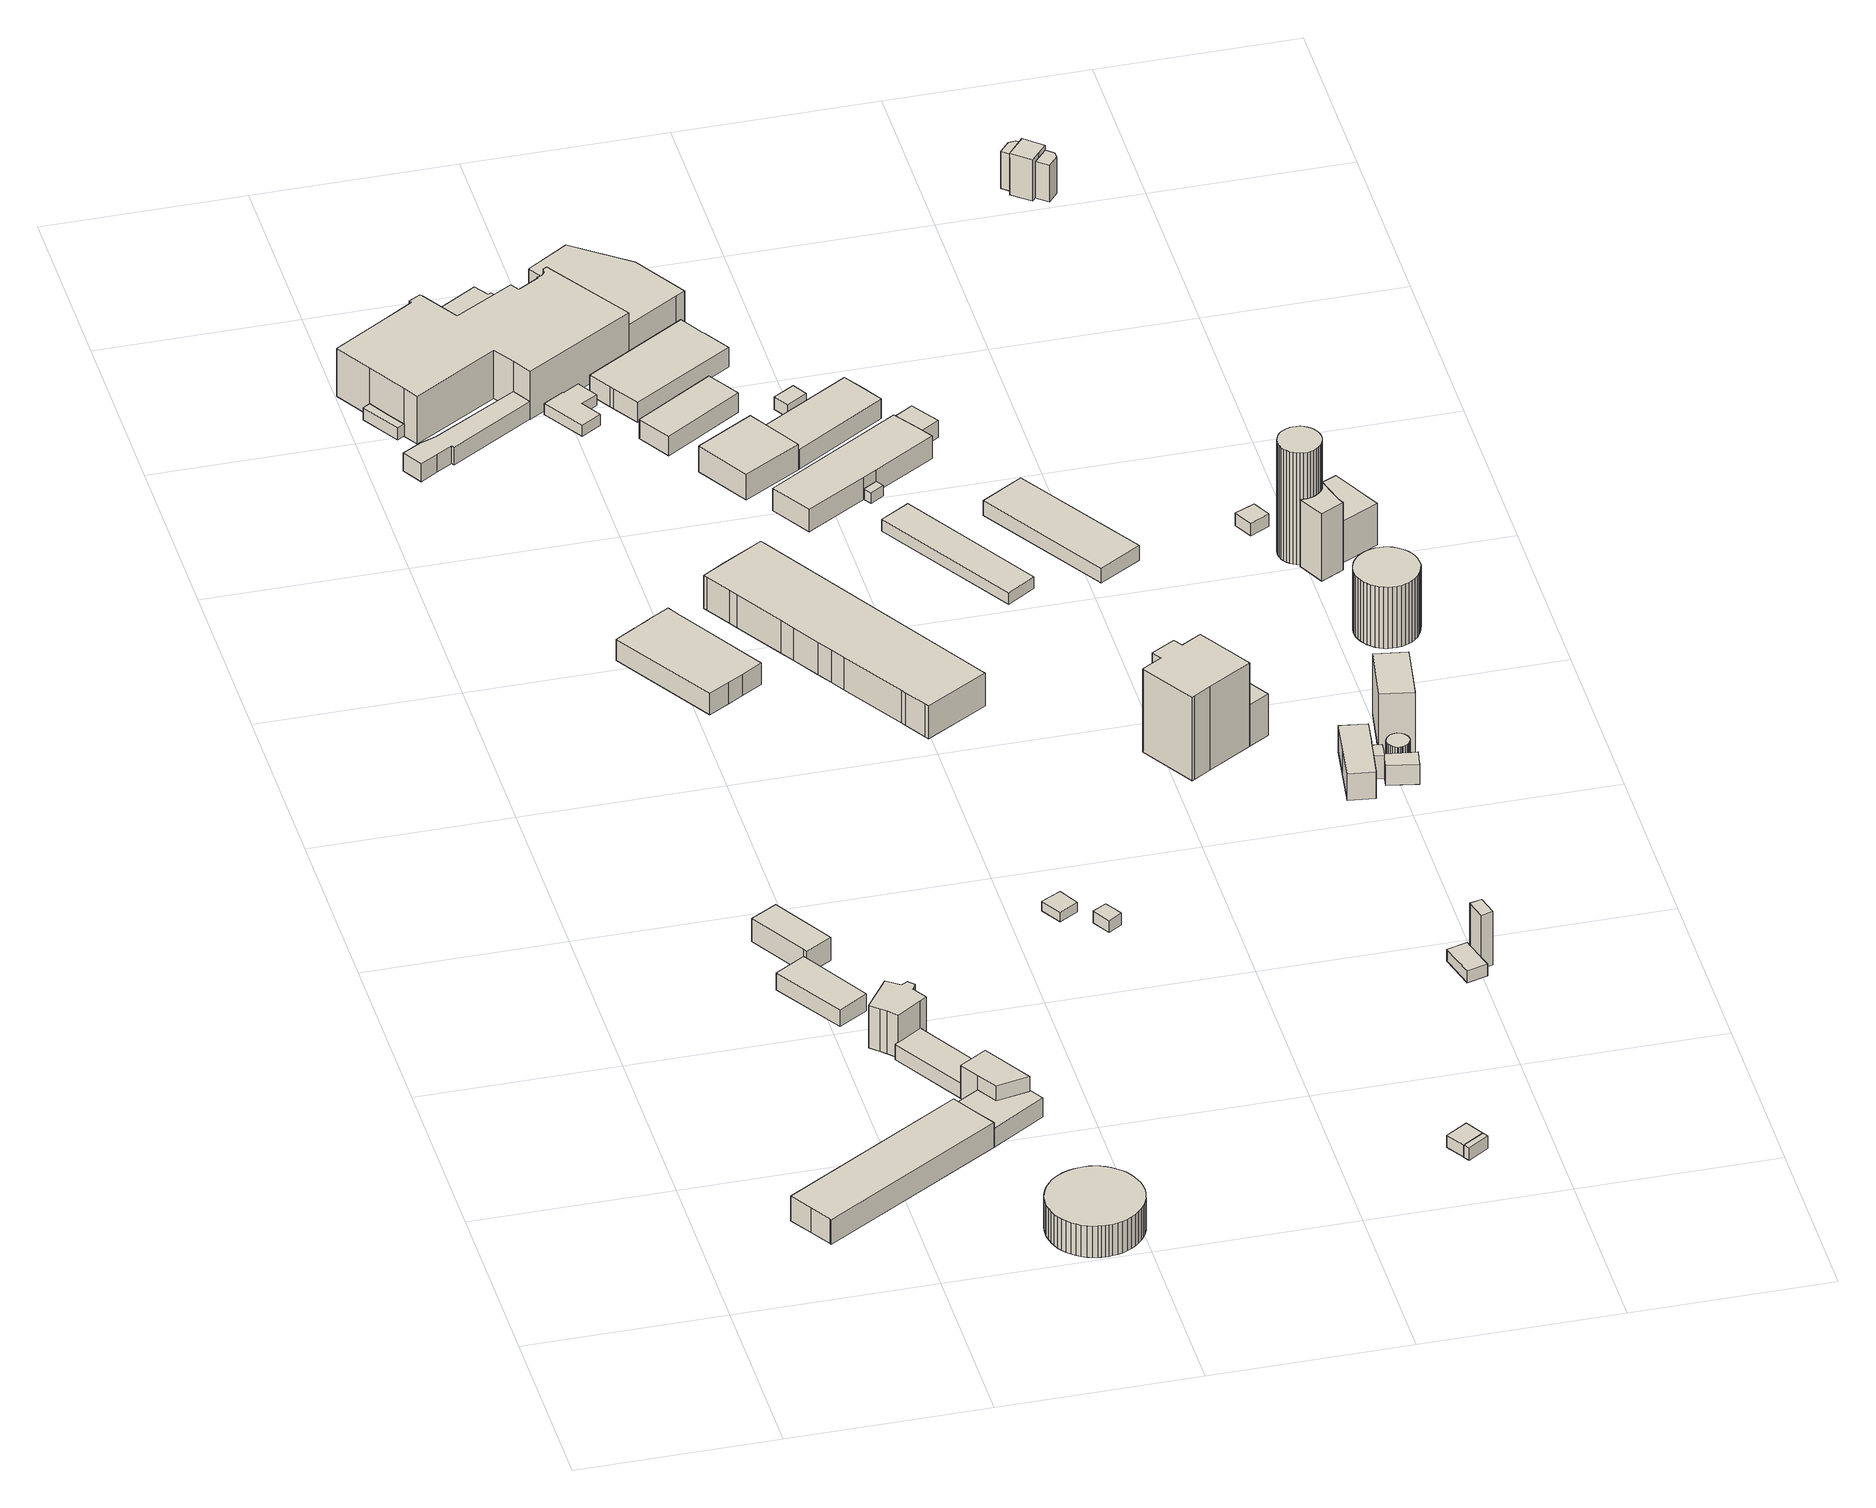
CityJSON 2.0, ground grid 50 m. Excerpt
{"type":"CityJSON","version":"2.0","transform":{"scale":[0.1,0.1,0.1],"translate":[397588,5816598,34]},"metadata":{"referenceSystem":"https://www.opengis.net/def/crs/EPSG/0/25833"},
"CityObjects":{
"building1":{"type":"Building","attributes":{"Gemeindeschluessel":"11000011","BezugspunktDach":"2200","function":"31001_1100","measuredHeight":8.69,"storeysAboveGround":1},"address":[{"country":"Germany","locality":"Berlin","thoroughfareNumber":"4 (3)","thoroughfareName":"Köpenicker Chaussee"}],"geometry":[{"type":"Solid","lod":"1","boundaries":[[[[0,1,2,3,4,5,6]],[[7,8,9,10,11,12,13]],[[7,13,6,5]],[[8,7,5,4]],[[9,8,4,3]],[[10,9,3,2]],[[11,10,2,1]],[[12,11,1,0]],[[13,12,0,6]]]]}]},
"building2":{"type":"Building","attributes":{"Gemeindeschluessel":"11000011","BezugspunktDach":"2200","function":"31001_2000","measuredHeight":4.78,"storeysAboveGround":1},"address":[{"country":"Germany","locality":"Berlin","thoroughfareNumber":"2 (1)","thoroughfareName":"Köpenicker Chaussee"}],"geometry":[{"type":"Solid","lod":"1","boundaries":[[[[14,15,16,17]],[[18,19,20,21]],[[18,21,17,16]],[[19,18,16,15]],[[20,19,15,14]],[[21,20,14,17]]]]}]},
"building3":{"type":"Building","attributes":{"Gemeindeschluessel":"11000011","BezugspunktDach":"2200","function":"51009_1610","measuredHeight":6.5,"storeysAboveGround":0},"address":[{"country":"Germany","locality":"Berlin"}],"geometry":[{"type":"Solid","lod":"1","boundaries":[[[[22,23,24,25,26]],[[27,28,29,30,31]],[[27,31,26,25]],[[28,27,25,24]],[[29,28,24,23]],[[30,29,23,22]],[[31,30,22,26]]]]}]},
"building4":{"type":"Building","attributes":{"Gemeindeschluessel":"11000011","BezugspunktDach":"2200","function":"31001_2020","measuredHeight":12.06,"storeysAboveGround":3},"address":[{"country":"Germany","locality":"Berlin","thoroughfareNumber":"4","thoroughfareName":"Köpenicker Chaussee"}],"geometry":[{"type":"Solid","lod":"1","boundaries":[[[[32,33,34,35,36,37,38,39,40,41,42,43,44,45,46]],[[47,48,49,50,51,52,53,54,55,56,57,58,59,60,61]],[[47,61,46,45]],[[48,47,45,44]],[[49,48,44,43]],[[50,49,43,42]],[[51,50,42,41]],[[52,51,41,40]],[[53,52,40,39]],[[54,53,39,38]],[[55,54,38,37]],[[56,55,37,36]],[[57,56,36,35]],[[58,57,35,34]],[[59,58,34,33]],[[60,59,33,32]],[[61,60,32,46]]]]}]},
"building5":{"type":"Building","attributes":{"Gemeindeschluessel":"11000011","BezugspunktDach":"2200","function":"31001_2140","measuredHeight":8.92,"storeysAboveGround":3},"address":[{"country":"Germany","locality":"Berlin","thoroughfareNumber":"5 (12)","thoroughfareName":"Köpenicker Chaussee"}],"geometry":[{"type":"Solid","lod":"1","boundaries":[[[[62,63,64,65,66,67,68,69,70,71,72,73,74,75,76,77,78,79,80,81,82,83,84,85,86,87,88,89,90,91,92,93,94,95,96,97,98,99,100,101,102,103,104,105,106,107,108,109,110,111,112,113,114,115,116,117,118,119]],[[120,121,122,123,124,125,126,127,128,129,130,131,132,133,134,135,136,137,138,139,140,141,142,143,144,145,146,147,148,149,150,151,152,153,154,155,156,157,158,159,160,161,162,163,164,165,166,167,168,169,170,171,172,173,174,175,176,177]],[[120,177,119,118]],[[121,120,118,117]],[[122,121,117,116]],[[123,122,116,115]],[[124,123,115,114]],[[125,124,114,113]],[[126,125,113,112]],[[127,126,112,111]],[[128,127,111,110]],[[129,128,110,109]],[[130,129,109,108]],[[131,130,108,107]],[[132,131,107,106]],[[133,132,106,105]],[[134,133,105,104]],[[135,134,104,103]],[[136,135,103,102]],[[137,136,102,101]],[[138,137,101,100]],[[139,138,100,99]],[[140,139,99,98]],[[141,140,98,97]],[[142,141,97,96]],[[143,142,96,95]],[[144,143,95,94]],[[145,144,94,93]],[[146,145,93,92]],[[147,146,92,91]],[[148,147,91,90]],[[149,148,90,89]],[[150,149,89,88]],[[151,150,88,87]],[[152,151,87,86]],[[153,152,86,85]],[[154,153,85,84]],[[155,154,84,83]],[[156,155,83,82]],[[157,156,82,81]],[[158,157,81,80]],[[159,158,80,79]],[[160,159,79,78]],[[161,160,78,77]],[[162,161,77,76]],[[163,162,76,75]],[[164,163,75,74]],[[165,164,74,73]],[[166,165,73,72]],[[167,166,72,71]],[[168,167,71,70]],[[169,168,70,69]],[[170,169,69,68]],[[171,170,68,67]],[[172,171,67,66]],[[173,172,66,65]],[[174,173,65,64]],[[175,174,64,63]],[[176,175,63,62]],[[177,176,62,119]]]]}]},
"building6":{"type":"Building","attributes":{"Gemeindeschluessel":"11000011","BezugspunktDach":"2200","function":"31001_1100","measuredHeight":4.38,"storeysAboveGround":1},"address":[{"country":"Germany","locality":"Berlin","thoroughfareNumber":"4 (1)","thoroughfareName":"Köpenicker Chaussee"}],"geometry":[{"type":"Solid","lod":"1","boundaries":[[[[178,179,180,181,182,183,184,185]],[[186,187,188,189,190,191,192,193]],[[186,193,185,184]],[[187,186,184,183]],[[188,187,183,182]],[[189,188,182,181]],[[190,189,181,180]],[[191,190,180,179]],[[192,191,179,178]],[[193,192,178,185]]]]}]},
"building7":{"type":"Building","attributes":{"Gemeindeschluessel":"11000011","function":"31001_2054"},"address":[{"country":"Germany","locality":"Berlin","thoroughfareNumber":"4 (2)","thoroughfareName":"Köpenicker Chaussee"}],"children":["building7-1","building7-2"]},
"building7-1":{"type":"BuildingPart","attributes":{"BezugspunktDach":"2200","measuredHeight":5.43,"storeysAboveGround":1},"parents":["building7"],"geometry":[{"type":"MultiSurface","lod":"1","boundaries":[[[194,195,196,197,198,199,200,201,202]],[[203,204,205,206,207,208,209,9,7]],[[203,7,202,201]],[[204,203,210,211]],[[205,204,211,212]],[[206,205,212,213,198]],[[207,206,198,197]],[[208,207,197,196]],[[209,208,196,195]],[[9,209,195,194]],[[7,9,194,202]],[[211,210,214,201,200,215]],[[212,211,200,199,216]],[[217,199,198,213,212]]]}]},
"building7-2":{"type":"BuildingPart","attributes":{"BezugspunktDach":"2200","measuredHeight":10.31,"storeysAboveGround":1},"parents":["building7"],"geometry":[{"type":"MultiSurface","lod":"1","boundaries":[[[218,219,220,221,222]],[[213,212,211,210,223]],[[213,223,222,221]],[[212,199,198,221,220]],[[200,199,212,220,219]],[[224,201,200,219,218]],[[223,210,218,222]],[[213,198,199,212]],[[215,211,212,199,200]],[[210,211,200,201,224]]]}]},
"building8":{"type":"Building","attributes":{"Gemeindeschluessel":"11000011","BezugspunktDach":"2200","function":"31001_2143","measuredHeight":7.4,"storeysAboveGround":1},"address":[{"country":"Germany","locality":"Berlin","thoroughfareNumber":"42 (30)","thoroughfareName":"Köpenicker Chaussee"}],"geometry":[{"type":"Solid","lod":"1","boundaries":[[[[225,226,227,228,229,230,231,232,233,234,235,236]],[[237,238,239,240,241,242,243,244,245,246,247,248]],[[237,248,236,235]],[[238,237,235,234]],[[239,238,234,233]],[[240,239,233,232]],[[241,240,232,231]],[[242,241,231,230]],[[243,242,230,229]],[[244,243,229,228]],[[245,244,228,227]],[[246,245,227,226]],[[247,246,226,225]],[[248,247,225,236]]]]}]},
"building9":{"type":"Building","attributes":{"Gemeindeschluessel":"11000011","BezugspunktDach":"2200","function":"31001_2523","measuredHeight":2.66,"storeysAboveGround":1},"address":[{"country":"Germany","locality":"Berlin","thoroughfareNumber":"42 (18)","thoroughfareName":"Köpenicker Chaussee"}],"geometry":[{"type":"Solid","lod":"1","boundaries":[[[[249,250,251,252]],[[253,254,255,256]],[[253,256,252,251]],[[254,253,251,250]],[[255,254,250,249]],[[256,255,249,252]]]]}]},
"building10":{"type":"Building","attributes":{"Gemeindeschluessel":"11000011","function":"31001_2000"},"address":[{"country":"Germany","locality":"Berlin","thoroughfareNumber":"14","thoroughfareName":"Hauptstraße"}],"children":["building10-1","building10-2","building10-3","building10-4","building10-5"]},
"building10-1":{"type":"BuildingPart","attributes":{"BezugspunktDach":"2200","measuredHeight":13.58,"storeysAboveGround":3},"parents":["building10"],"geometry":[{"type":"MultiSurface","lod":"1","boundaries":[[[257,258,259,260,261,262,263,264,265,266,267,268,269,270,271,272,273,274,275,276,277,278,279,280,281,282,283,284]],[[285,286,287,288,289,290,291,292,293,294,295,296,297,298,299,300,301,302,303,304,305,306,307,308,309,310,311,312]],[[285,312,284,283]],[[286,285,283,282]],[[287,286,282,281]],[[288,287,281,280]],[[289,288,280,279]],[[290,289,279,278]],[[313,314,278,277]],[[291,290,315,316,317]],[[292,291,316,318,319,313,277,276]],[[293,292,276,275]],[[294,293,275,274]],[[295,294,274,273]],[[296,295,273,272]],[[297,296,272,271]],[[298,297,271,270]],[[299,298,270,269]],[[300,299,269,268]],[[301,300,268,267]],[[302,301,267,266]],[[303,302,266,265]],[[304,303,265,264]],[[305,304,264,263],[320,321,322,323]],[[306,305,263,262]],[[307,306,324,325,326,327,262,261]],[[308,307,261,260]],[[309,308,260,259]],[[310,309,259,258]],[[311,310,258,257],[328,329,330,331],[332,328,331,333]],[[312,311,257,284]],[[317,316,315,314,313]],[[313,319,318,316]],[[322,321,320,323]],[[327,326,325,324]],[[330,329,328,331]],[[331,328,332,333]]]}]},
"building10-2":{"type":"BuildingPart","attributes":{"BezugspunktDach":"2200","measuredHeight":5.01,"storeysAboveGround":3},"parents":["building10"],"geometry":[{"type":"MultiSurface","lod":"1","boundaries":[[[334,335,336,337,327,326,338,339,340]],[[341,342,325,324,343,344,345,346,347]],[[341,347,340,339]],[[342,341,339,338]],[[325,342,338,326]],[[343,324,327,337]],[[344,343,337,336]],[[345,344,336,335]],[[346,345,335,334]],[[347,346,334,340]],[[324,325,348,326,327]]]}]},
"building10-3":{"type":"BuildingPart","attributes":{"BezugspunktDach":"2200","measuredHeight":4.89,"storeysAboveGround":3},"parents":["building10"],"geometry":[{"type":"MultiSurface","lod":"1","boundaries":[[[349,333,331,330,350]],[[329,328,332,351,352]],[[329,352,350,330]],[[351,332,333,349]],[[352,351,349,350]],[[328,329,353,330,331]],[[332,328,331,333]]]}]},
"building10-4":{"type":"BuildingPart","attributes":{"BezugspunktDach":"2200","measuredHeight":7.05,"storeysAboveGround":3},"parents":["building10"],"geometry":[{"type":"Solid","lod":"1","boundaries":[[[[313,319,354,355,356,357,358,314]],[[359,360,361,362,363,318,316,315]],[[359,315,314,358]],[[360,359,358,357]],[[361,360,357,356]],[[362,361,356,355]],[[363,362,355,354]],[[318,363,354,319]],[[316,318,319,313]],[[315,316,313,314]]]]}]},
"building10-5":{"type":"BuildingPart","attributes":{"BezugspunktDach":"2200","measuredHeight":9.81,"storeysAboveGround":3},"parents":["building10"],"geometry":[{"type":"MultiSurface","lod":"1","boundaries":[[[323,322,364,365,366,367,368]],[[369,370,371,372,321,320,373]],[[369,373,368,367]],[[370,369,367,366]],[[371,370,366,365]],[[372,371,365,364]],[[321,372,364,322]],[[373,320,323,368]],[[321,374,322,323,320]]]}]},
"building11":{"type":"Building","attributes":{"Gemeindeschluessel":"11000011","BezugspunktDach":"2200","function":"31001_2020","measuredHeight":3.09,"storeysAboveGround":1},"address":[{"country":"Germany","locality":"Berlin","thoroughfareNumber":"46 (4)","thoroughfareName":"Köpenicker Chaussee"}],"geometry":[{"type":"Solid","lod":"1","boundaries":[[[[375,376,377,378,379,380,381,382]],[[383,384,385,386,387,388,389,390]],[[383,390,382,381]],[[384,383,381,380]],[[385,384,380,379]],[[386,385,379,378]],[[387,386,378,377]],[[388,387,377,376]],[[389,388,376,375]],[[390,389,375,382]]]]}]},
"building12":{"type":"Building","attributes":{"Gemeindeschluessel":"11000011","BezugspunktDach":"2200","function":"31001_2523","measuredHeight":3.38,"storeysAboveGround":1},"address":[{"country":"Germany","locality":"Berlin","thoroughfareNumber":"42 (17)","thoroughfareName":"Köpenicker Chaussee"}],"geometry":[{"type":"Solid","lod":"1","boundaries":[[[[391,392,393,394,395]],[[396,397,398,399,400]],[[396,400,395,394]],[[397,396,394,393]],[[398,397,393,392]],[[399,398,392,391]],[[400,399,391,395]]]]}]},
"building13":{"type":"Building","attributes":{"Gemeindeschluessel":"11000011","BezugspunktDach":"2200","function":"31001_2143","measuredHeight":9.66,"storeysAboveGround":1},"address":[{"country":"Germany","locality":"Berlin","thoroughfareNumber":"42 (32)","thoroughfareName":"Köpenicker Chaussee"}],"geometry":[{"type":"Solid","lod":"1","boundaries":[[[[401,402,403,404,405,406,407,408,409,410,411,412,413,414,415,416,417,418]],[[419,420,421,422,423,424,425,426,427,428,429,430,431,432,433,434,435,436]],[[419,436,418,417]],[[420,419,417,416]],[[421,420,416,415]],[[422,421,415,414]],[[423,422,414,413]],[[424,423,413,412]],[[425,424,412,411]],[[426,425,411,410]],[[427,426,410,409]],[[428,427,409,408]],[[429,428,408,407]],[[430,429,407,406]],[[431,430,406,405]],[[432,431,405,404]],[[433,432,404,403]],[[434,433,403,402]],[[435,434,402,401]],[[436,435,401,418]]]]}]},
"building14":{"type":"Building","attributes":{"Gemeindeschluessel":"11000011","BezugspunktDach":"2200","function":"31001_2111","measuredHeight":5.85,"storeysAboveGround":1},"address":[{"country":"Germany","locality":"Berlin","thoroughfareNumber":"46 (2)","thoroughfareName":"Köpenicker Chaussee"}],"geometry":[{"type":"Solid","lod":"1","boundaries":[[[[437,438,439,440,441]],[[442,443,444,445,446]],[[442,446,441,440]],[[443,442,440,439]],[[444,443,439,438]],[[445,444,438,437]],[[446,445,437,441]]]]}]},
"building15":{"type":"Building","attributes":{"Gemeindeschluessel":"11000011","BezugspunktDach":"2200","function":"31001_2111","measuredHeight":8.06,"storeysAboveGround":1},"address":[{"country":"Germany","locality":"Berlin","thoroughfareNumber":"46","thoroughfareName":"Köpenicker Chaussee"}],"geometry":[{"type":"Solid","lod":"1","boundaries":[[[[447,448,449,450]],[[451,452,453,454]],[[451,454,450,449]],[[452,451,449,448]],[[453,452,448,447]],[[454,453,447,450]]]]}]},
"building16":{"type":"Building","attributes":{"Gemeindeschluessel":"11000011","BezugspunktDach":"2200","function":"31001_2143","measuredHeight":6.67,"storeysAboveGround":1},"address":[{"country":"Germany","locality":"Berlin","thoroughfareNumber":"46 (5)","thoroughfareName":"Köpenicker Chaussee"}],"geometry":[{"type":"Solid","lod":"1","boundaries":[[[[455,456,457,458,459,460,461,462]],[[463,464,465,466,467,468,469,470]],[[463,470,462,461]],[[464,463,461,460]],[[465,464,460,459]],[[466,465,459,458]],[[467,466,458,457]],[[468,467,457,456]],[[469,468,456,455]],[[470,469,455,462]]]]}]},
"building17":{"type":"Building","attributes":{"Gemeindeschluessel":"11000011","BezugspunktDach":"2200","function":"31001_2200","measuredHeight":3.36,"storeysAboveGround":1},"address":[{"country":"Germany","locality":"Berlin","thoroughfareNumber":"42 (6)","thoroughfareName":"Köpenicker Chaussee"}],"geometry":[{"type":"Solid","lod":"1","boundaries":[[[[471,472,473,474]],[[475,476,477,478]],[[475,478,474,473]],[[476,475,473,472]],[[477,476,472,471]],[[478,477,471,474]]]]}]},
"building18":{"type":"Building","attributes":{"Gemeindeschluessel":"11000011","BezugspunktDach":"2200","function":"51009_1610","measuredHeight":3.47,"storeysAboveGround":0},"address":[{"country":"Germany","locality":"Berlin"}],"geometry":[{"type":"Solid","lod":"1","boundaries":[[[[479,480,472,471]],[[481,482,483,484]],[[481,484,471,472]],[[482,481,472,480]],[[483,482,480,479]],[[484,483,479,471]]]]}]},
"building19":{"type":"Building","attributes":{"Gemeindeschluessel":"11000011","BezugspunktDach":"2200","function":"51009_1610","measuredHeight":2.92,"storeysAboveGround":0},"address":[{"country":"Germany","locality":"Berlin"}],"geometry":[{"type":"Solid","lod":"1","boundaries":[[[[485,486,487,488]],[[489,490,491,492]],[[489,492,488,487]],[[490,489,487,486]],[[491,490,486,485]],[[492,491,485,488]]]]}]},
"building20":{"type":"Building","attributes":{"Gemeindeschluessel":"11000011","function":"31001_2000"},"address":[{"country":"Germany","locality":"Berlin","thoroughfareNumber":"42 (33)","thoroughfareName":"Köpenicker Chaussee"}],"children":["building20-1","building20-2"]},
"building20-1":{"type":"BuildingPart","attributes":{"BezugspunktDach":"2200","measuredHeight":6.3,"storeysAboveGround":2},"parents":["building20"],"geometry":[{"type":"MultiSurface","lod":"1","boundaries":[[[493,494,495,496,497,498,499]],[[500,501,502,489,492,503,504]],[[500,504,499,498]],[[505,506,507,508,509,501,500,510,507,506,511,498,497]],[[502,501,497,496]],[[489,502,496,495]],[[492,489,495,494]],[[503,492,494,493]],[[504,503,493,499]],[[509,508,507,506,505]],[[511,506,507,510]]]}]},
"building20-2":{"type":"BuildingPart","attributes":{"BezugspunktDach":"2200","measuredHeight":5.29,"storeysAboveGround":2},"parents":["building20"],"geometry":[{"type":"Solid","lod":"1","boundaries":[[[[511,506,505,512,513,514,515]],[[516,517,518,508,507,510,519]],[[516,519,515,514]],[[517,516,514,513]],[[518,517,513,512]],[[508,518,512,505]],[[519,510,511,515]],[[507,508,505,506]],[[510,507,506,511]]]]}]},
"building21":{"type":"Building","attributes":{"Gemeindeschluessel":"11000011","BezugspunktDach":"2200","function":"31001_2111","measuredHeight":3.49,"storeysAboveGround":1},"address":[{"country":"Germany","locality":"Berlin","thoroughfareNumber":"46 (3)","thoroughfareName":"Hauptstraße"}],"geometry":[{"type":"Solid","lod":"1","boundaries":[[[[520,521,522,523]],[[524,525,526,527]],[[524,527,523,522]],[[525,524,522,521]],[[526,525,521,520]],[[527,526,520,523]]]]}]},
"building22":{"type":"Building","attributes":{"Gemeindeschluessel":"11000011","BezugspunktDach":"2200","function":"31001_2143","measuredHeight":6.34,"storeysAboveGround":1},"address":[{"country":"Germany","locality":"Berlin","thoroughfareNumber":"46 (1)","thoroughfareName":"Hauptstraße"}],"geometry":[{"type":"Solid","lod":"1","boundaries":[[[[528,529,530,531,532]],[[533,534,535,536,537]],[[533,537,532,531]],[[534,533,531,530]],[[535,534,530,529]],[[536,535,529,528]],[[537,536,528,532]]]]}]},
"building23":{"type":"Building","attributes":{"Gemeindeschluessel":"11000011","BezugspunktDach":"2200","function":"31001_2000","measuredHeight":3.31,"storeysAboveGround":1},"address":[{"country":"Germany","locality":"Berlin","thoroughfareNumber":"42 (34)","thoroughfareName":"Köpenicker Chaussee"}],"geometry":[{"type":"Solid","lod":"1","boundaries":[[[[538,539,540,541]],[[542,543,544,545]],[[542,545,541,540]],[[543,542,540,539]],[[544,543,539,538]],[[545,544,538,541]]]]}]},
"building24":{"type":"Building","attributes":{"Gemeindeschluessel":"11000011","function":"31001_2610"},"address":[{"country":"Germany","locality":"Berlin","thoroughfareNumber":"42 (39)","thoroughfareName":"Köpenicker Chaussee"}],"children":["building24-1","building24-2"]},
"building24-1":{"type":"BuildingPart","attributes":{"BezugspunktDach":"2200","measuredHeight":23.7,"storeysAboveGround":6},"parents":["building24"],"geometry":[{"type":"MultiSurface","lod":"1","boundaries":[[[546,547,548,549,550,551,552,553,554,555,556,557]],[[558,559,560,561,562,563,564,565,566,567,568,569]],[[558,569,557,556]],[[559,558,556,555]],[[560,559,555,554]],[[561,560,554,553]],[[562,561,553,552]],[[563,562,552,551]],[[564,563,551,550]],[[565,564,565,570,571,572,550,549]],[[566,565,549,548]],[[567,566,548,547]],[[568,567,547,546]],[[569,568,546,557]],[[572,571,570,565,564]]]}]},
"building24-2":{"type":"BuildingPart","attributes":{"BezugspunktDach":"2200","measuredHeight":11.68,"storeysAboveGround":6},"parents":["building24"],"geometry":[{"type":"Solid","lod":"1","boundaries":[[[[570,573,574,571]],[[575,576,565,564]],[[575,564,571,574]],[[576,575,574,573]],[[565,576,573,570]],[[565,570,571,564]]]]}]},
"building25":{"type":"Building","attributes":{"Gemeindeschluessel":"11000011","BezugspunktDach":"2200","function":"31001_2120","measuredHeight":3.33,"storeysAboveGround":1},"address":[{"country":"Germany","locality":"Berlin","thoroughfareNumber":"42 (13)","thoroughfareName":"Köpenicker Chaussee"}],"geometry":[{"type":"Solid","lod":"1","boundaries":[[[[577,578,579,580,581,582]],[[583,584,585,586,587,588]],[[583,588,582,581]],[[584,583,581,580]],[[585,584,580,579]],[[586,585,579,578]],[[587,586,578,577]],[[588,587,577,582]]]]}]},
"building26":{"type":"Building","attributes":{"Gemeindeschluessel":"11000011","BezugspunktDach":"2200","function":"51009_1610","measuredHeight":15.32,"storeysAboveGround":0},"address":[{"country":"Germany","locality":"Berlin"}],"geometry":[{"type":"Solid","lod":"1","boundaries":[[[[589,590,591,592]],[[593,594,585,584]],[[593,584,592,591]],[[594,593,591,590]],[[585,594,590,589]],[[584,585,589,592]]]]}]},
"building27":{"type":"Building","attributes":{"Gemeindeschluessel":"11000011","BezugspunktDach":"2200","function":"31001_2143","measuredHeight":4.21,"storeysAboveGround":1},"address":[{"country":"Germany","locality":"Berlin","thoroughfareNumber":"42 (36)","thoroughfareName":"Köpenicker Chaussee"}],"geometry":[{"type":"Solid","lod":"1","boundaries":[[[[595,596,597,598]],[[599,600,601,602]],[[599,602,598,597]],[[600,599,597,596]],[[601,600,596,595]],[[602,601,595,598]]]]}]},
"building28":{"type":"Building","attributes":{"Gemeindeschluessel":"11000011","function":"31001_2580"},"address":[{"country":"Germany","locality":"Berlin","thoroughfareNumber":"42 (19)","thoroughfareName":"Köpenicker Chaussee"}],"children":["building28-1","building28-2"]},
"building28-1":{"type":"BuildingPart","attributes":{"BezugspunktDach":"2200","measuredHeight":8.39,"storeysAboveGround":1},"parents":["building28"],"geometry":[{"type":"MultiSurface","lod":"1","boundaries":[[[603,604,605,606,607,608,609,610,611]],[[612,613,614,615,616,617,618,619,620]],[[612,620,611,610]],[[613,612,610,609]],[[614,613,609,608]],[[615,614,608,607]],[[616,615,607,606]],[[621,622,606,605]],[[623,621,617,605,604]],[[619,618,604,603]],[[620,619,603,611]],[[617,616,622,621]],[[618,617,621,623]]]}]},
"building28-2":{"type":"BuildingPart","attributes":{"BezugspunktDach":"2200","measuredHeight":6.51,"storeysAboveGround":1},"parents":["building28"],"geometry":[{"type":"MultiSurface","lod":"1","boundaries":[[[624,625,626,627,622,623]],[[616,615,628,629,630,618]],[[616,618,617,616,622]],[[615,616,622,627]],[[628,615,627,626]],[[629,628,626,625]],[[630,629,625,624]],[[618,630,624,623]],[[622,616,617,621]],[[623,621,617,618]]]}]},
"building29":{"type":"Building","attributes":{"Gemeindeschluessel":"11000011","BezugspunktDach":"2200","function":"31001_2580","measuredHeight":6.41,"storeysAboveGround":1},"address":[{"country":"Germany","locality":"Berlin","thoroughfareNumber":"42 (20)","thoroughfareName":"Köpenicker Chaussee"}],"geometry":[{"type":"Solid","lod":"1","boundaries":[[[[631,632,633,634,635,636,637]],[[638,639,640,641,642,643,644]],[[638,644,637,636]],[[639,638,636,635]],[[640,639,635,634]],[[641,640,634,633]],[[642,641,633,632]],[[643,642,632,631]],[[644,643,631,637]]]]}]},
"building30":{"type":"Building","attributes":{"Gemeindeschluessel":"11000011","BezugspunktDach":"2200","function":"31001_2500","measuredHeight":6.26,"storeysAboveGround":1},"address":[{"country":"Germany","locality":"Berlin","thoroughfareNumber":"42 (44)","thoroughfareName":"Köpenicker Chaussee"}],"geometry":[{"type":"Solid","lod":"1","boundaries":[[[[645,646,647,648,649,650,651,652,653,654,655,656,657,658,659,660,661,662,663,664,665,666,667,668,669,670,671,672,673,674,675]],[[676,677,678,679,680,681,682,683,684,685,686,687,688,689,690,691,692,693,694,695,696,697,698,699,700,701,702,703,704,705,706]],[[676,706,675,674]],[[677,676,674,673]],[[678,677,673,672]],[[679,678,672,671]],[[680,679,671,670]],[[681,680,670,669]],[[682,681,669,668]],[[683,682,668,667]],[[684,683,667,666]],[[685,684,666,665]],[[686,685,665,664]],[[687,686,664,663]],[[688,687,663,662]],[[689,688,662,661]],[[690,689,661,660]],[[691,690,660,659]],[[692,691,659,658]],[[693,692,658,657]],[[694,693,657,656]],[[695,694,656,655]],[[696,695,655,654]],[[697,696,654,653]],[[698,697,653,652]],[[699,698,652,651]],[[700,699,651,650]],[[701,700,650,649]],[[702,701,649,648]],[[703,702,648,647]],[[704,703,647,646]],[[705,704,646,645]],[[706,705,645,675]]]]}]},
"building31":{"type":"Building","attributes":{"Gemeindeschluessel":"11000011","BezugspunktDach":"2200","function":"31001_2580","measuredHeight":17.24,"storeysAboveGround":1},"address":[{"country":"Germany","locality":"Berlin","thoroughfareNumber":"42 (21)","thoroughfareName":"Köpenicker Chaussee"}],"geometry":[{"type":"Solid","lod":"1","boundaries":[[[[707,708,709,710]],[[711,712,713,714]],[[711,714,710,709]],[[712,711,709,708]],[[713,712,708,707]],[[714,713,707,710]]]]}]},
"building32":{"type":"Building","attributes":{"Gemeindeschluessel":"11000011","BezugspunktDach":"2200","function":"31001_2580","measuredHeight":3.52,"storeysAboveGround":1},"address":[{"country":"Germany","locality":"Berlin","thoroughfareNumber":"42 (37)","thoroughfareName":"Köpenicker Chaussee"}],"geometry":[{"type":"Solid","lod":"1","boundaries":[[[[715,716,717,718]],[[719,720,721,722]],[[719,722,718,717]],[[720,719,717,716]],[[721,720,716,715]],[[722,721,715,718]]]]}]},
"building33":{"type":"Building","attributes":{"Gemeindeschluessel":"11000011","BezugspunktDach":"2200","function":"31001_2500","measuredHeight":17.46,"storeysAboveGround":3},"address":[{"country":"Germany","locality":"Berlin","thoroughfareNumber":"42 (42)","thoroughfareName":"Köpenicker Chaussee"}],"geometry":[{"type":"Solid","lod":"1","boundaries":[[[[723,724,725,726,727,728,729,730,731,732,733,734,735,736,737,738,739,740,741,742,743,744,745,746,747,748,749,750,751,752,753,754,755,756,757,758,759,760,761,762,763,764,765,766,767,768,769,770]],[[771,772,773,774,775,776,777,778,779,780,781,782,783,784,785,786,787,788,789,790,791,792,793,794,795,796,797,798,799,800,801,802,803,804,805,806,807,808,809,810,811,812,813,814,815,816,817,818]],[[771,818,770,769]],[[772,771,769,768]],[[773,772,768,767]],[[774,773,767,766]],[[775,774,766,765]],[[776,775,765,764]],[[777,776,764,763]],[[778,777,763,762]],[[779,778,762,761]],[[780,779,761,760]],[[781,780,760,759]],[[782,781,759,758]],[[783,782,758,757]],[[784,783,757,756]],[[785,784,756,755]],[[786,785,755,754]],[[787,786,754,753]],[[788,787,753,752]],[[789,788,752,751]],[[790,789,751,750]],[[791,790,750,749]],[[792,791,749,748]],[[793,792,748,747]],[[794,793,747,746]],[[795,794,746,745]],[[796,795,745,744]],[[797,796,744,743]],[[798,797,743,742]],[[799,798,742,741]],[[800,799,741,740]],[[801,800,740,739]],[[802,801,739,738]],[[803,802,738,737]],[[804,803,737,736]],[[805,804,736,735]],[[806,805,735,734]],[[807,806,734,733]],[[808,807,733,732]],[[809,808,732,731]],[[810,809,731,730]],[[811,810,730,729]],[[812,811,729,728]],[[813,812,728,727]],[[814,813,727,726]],[[815,814,726,725]],[[816,815,725,724]],[[817,816,724,723]],[[818,817,723,770]]]]}]},
"building34":{"type":"Building","attributes":{"Gemeindeschluessel":"11000011","function":"31001_2140"},"address":[{"country":"Germany","locality":"Berlin","thoroughfareNumber":"42 (38)","thoroughfareName":"Köpenicker Chaussee"}],"children":["building34-1","building34-2","building34-3"]},
"building34-1":{"type":"BuildingPart","attributes":{"BezugspunktDach":"2200","measuredHeight":31.65,"storeysAboveGround":4},"parents":["building34"],"geometry":[{"type":"MultiSurface","lod":"1","boundaries":[[[819,820,821,822,823,824,825,826,827,828,829,830,831,832,833,834,835,836,837,838,839,840,841,842,843,844,845,846,847,848,849,850,851,852,853,854,855,856,857]],[[858,859,860,861,862,863,864,865,866,867,868,869,870,871,872,873,874,875,876,877,878,879,880,881,882,883,884,885,886,887,888,889,890,891,892,893,894,895,896]],[[858,896,857,856]],[[859,858,856,855]],[[860,859,855,854]],[[861,860,854,853]],[[862,861,853,852]],[[863,862,852,851]],[[864,863,851,850]],[[897,898,850,849]],[[866,899,897,865,849,848]],[[867,900,899,848,847]],[[868,901,900,867,847,846]],[[902,901,846,845]],[[870,903,902,845,844]],[[904,905,903,844,843]],[[906,905,843,842]],[[873,907,906,872,842,841]],[[908,909,907,910,841,840]],[[911,909,840,839]],[[876,912,913,839,838]],[[914,915,912,838,837]],[[878,916,915,837,836]],[[917,916,836,835]],[[918,919,917,835,834]],[[881,920,919,921,834,833]],[[922,920,833,832]],[[923,922,882,832,831]],[[924,923,831,830]],[[885,925,924,884,830,829]],[[926,925,829,828]],[[887,927,926,828,827]],[[888,887,827,826]],[[889,888,826,825]],[[890,889,825,824]],[[891,890,824,823]],[[892,891,823,822]],[[893,892,822,821]],[[894,893,821,820]],[[895,894,820,819]],[[896,895,819,857]],[[928,865,864,898,897]],[[865,897,899,866]],[[866,899,900,867]],[[867,900,901,868]],[[869,868,929,901,902]],[[869,930,902,903,870]],[[871,870,903,905,904]],[[872,871,905,906]],[[872,906,907,873]],[[874,873,910,907,909,908]],[[875,874,909,911]],[[875,913,912,876]],[[877,876,931,912,915,914]],[[877,915,916,878]],[[879,878,916,917]],[[880,879,917,919,918]],[[880,921,919,920,881]],[[932,882,881,933,920,922]],[[883,882,922,923]],[[884,883,923,924]],[[884,924,925,885]],[[886,885,925,926]],[[886,926,927,887]]]}]},
"building34-2":{"type":"BuildingPart","attributes":{"BezugspunktDach":"2200","measuredHeight":14.34,"storeysAboveGround":4},"parents":["building34"],"geometry":[{"type":"MultiSurface","lod":"1","boundaries":[[[897,899,900,901,902,903,905,906,907,909,911,934,935,936,898]],[[937,938,939,940,941,942,943,944,945,946,947,948,949,950,951]],[[937,951,898,936]],[[938,937,936,935]],[[939,938,935,934]],[[941,940,911,875,874]],[[942,941,874,873]],[[943,942,873,872,906]],[[944,943,906,872,871]],[[945,944,905,871,870,903]],[[946,945,903,870,869,902]],[[947,946,952,869,868]],[[948,947,868,867,900]],[[949,948,867,866,899]],[[950,949,866,865]],[[951,950,897,865,864]],[[940,939,934,911]],[[874,875,911,909]],[[873,874,909,907]],[[907,906,872,873]],[[871,872,906,905]],[[903,870,871,905]],[[902,869,870,903]],[[868,869,952,902,901]],[[953,901,900,867,868]],[[900,899,866,867]],[[865,866,899,897]],[[864,865,897,898]]]}]},
"building34-3":{"type":"BuildingPart","attributes":{"BezugspunktDach":"2200","measuredHeight":19.12,"storeysAboveGround":4},"parents":["building34"],"geometry":[{"type":"MultiSurface","lod":"1","boundaries":[[[954,955,956,913,912,915,916,917,919,920,922,923,924,925,926,927]],[[957,958,959,960,961,962,963,964,965,966,967,940,939,968,969,970]],[[957,970,927,887,886,971]],[[958,957,886,885,925]],[[959,958,885,884]],[[960,959,972,884,883]],[[961,960,883,882]],[[962,961,922,882,881,973]],[[963,962,920,881,880]],[[964,963,880,879,917]],[[965,964,879,878]],[[966,965,916,878,877,915]],[[967,966,915,877,876]],[[940,967,876,875]],[[939,934,911,913,956]],[[968,939,956,955]],[[969,968,955,954]],[[970,969,954,927]],[[971,886,887,927,926]],[[926,925,885,886]],[[884,885,925,924]],[[883,884,972,924,923]],[[882,883,923,922]],[[973,881,882,922,920]],[[880,881,920,919]],[[919,917,879,880]],[[878,879,917,916]],[[915,877,878,916]],[[876,877,915,912]],[[875,876,912,913]],[[911,934,939,940]]]}]},
"building35":{"type":"Building","attributes":{"Gemeindeschluessel":"11000011","function":"31001_2143"},"address":[{"country":"Germany","locality":"Berlin","thoroughfareNumber":"26 (16)","thoroughfareName":"Saganer Straße"}],"children":["building35-1","building35-2","building35-3"]},
"building35-1":{"type":"BuildingPart","attributes":{"BezugspunktDach":"2200","measuredHeight":13.03,"storeysAboveGround":1},"parents":["building35"],"geometry":[{"type":"MultiSurface","lod":"1","boundaries":[[[974,975,976,977,978]],[[979,980,981,982,983]],[[984,985,986,983,978,977]],[[980,979,977,976]],[[987,988,976,975]],[[982,989,990,987,981,975,974]],[[983,982,974,978]],[[979,991,986,985,984]],[[981,980,988,987]],[[981,987,990,989]]]}]},
"building35-2":{"type":"BuildingPart","attributes":{"BezugspunktDach":"2200","measuredHeight":10.33,"storeysAboveGround":1},"parents":["building35"],"geometry":[{"type":"Solid","lod":"1","boundaries":[[[[985,984,992,993,994]],[[995,996,979,986,997]],[[995,997,994,993]],[[996,995,993,992]],[[979,996,992,984]],[[997,986,985,994]],[[986,979,984,985]]]]}]},
"building35-3":{"type":"BuildingPart","attributes":{"BezugspunktDach":"2200","measuredHeight":10.33,"storeysAboveGround":1},"parents":["building35"],"geometry":[{"type":"MultiSurface","lod":"1","boundaries":[[[998,999,1000,988,990]],[[980,1001,1002,1003,989]],[[989,981,1004]],[[1001,980,988,1000]],[[1002,1001,1000,999]],[[1003,1002,999,998]],[[989,1003,998,990]],[[1004,981,987,988,980]],[[990,987,981,989]]]}]}
},
"vertices":[
[259,262,76],[291,210,76],[293,206,76],[748,481,76],[714,537,76],[681,594,76],[225,318,76],[681,594,6],[714,537,6],[748,481,6],[293,206,6],[291,210,6],[259,262,6],[225,318,6],
[521,1025,53],[595,1070,53],[491,1247,53],[414,1200,53],[491,1247,5],[595,1070,5],[521,1025,5],[414,1200,5],
[491,1247,72],[496,1239,72],[563,1278,72],[472,1433,72],[405,1394,72],[472,1433,7],[563,1278,7],[496,1239,7],[491,1247,7],[405,1394,7],
[586,906,128],[600,893,128],[620,871,128],[683,913,128],[700,925,128],[677,963,128],[680,965,128],[688,979,128],[686,980,128],[674,992,128],[673,994,128],[659,986,128],[657,984,128],[623,1009,128],[564,926,128],[623,1009,7],[657,984,7],[659,986,7],[673,994,7],[674,992,7],[686,980,7],[688,979,7],[680,965,7],[677,963,7],[700,925,7],[683,913,7],[620,871,7],[600,893,7],[586,906,7],[564,926,7],
[779,114,95],[781,101,95],[784,88,95],[788,76,95],[793,64,95],[800,53,95],[808,43,95],[818,34,95],[828,26,95],[838,19,95],[850,13,95],[862,9,95],[875,6,95],[883,5,95],[892,4,95],[900,4,95],[909,5,95],[922,7,95],[934,10,95],[947,15,95],[958,22,95],[969,29,95],[979,38,95],[988,48,95],[995,58,95],[1002,70,95],[1007,82,95],[1010,94,95],[1013,107,95],[1014,120,95],[1013,134,95],[1011,147,95],[1007,159,95],[1002,171,95],[996,183,95],[989,194,95],[980,204,95],[970,212,95],[960,220,95],[948,227,95],[936,232,95],[924,236,95],[911,238,95],[898,239,95],[885,238,95],[872,236,95],[860,233,95],[847,228,95],[836,222,95],[825,215,95],[815,207,95],[807,197,95],[799,187,95],[792,176,95],[787,164,95],[783,152,95],[780,139,95],[779,126,95],[780,139,6],[783,152,6],[787,164,6],[792,176,6],[799,187,6],[807,197,6],[815,207,6],[825,215,6],[836,222,6],[847,228,6],[860,233,6],[872,236,6],[885,238,6],[898,239,6],[911,238,6],[924,236,6],[936,232,6],[948,227,6],[960,220,6],[970,212,6],[980,204,6],[989,194,6],[996,183,6],[1002,171,6],[1007,159,6],[1011,147,6],[1013,134,6],[1014,120,6],[1013,107,6],[1010,94,6],[1007,82,6],[1002,70,6],[995,58,6],[988,48,6],[979,38,6],[969,29,6],[958,22,6],[947,15,6],[934,10,6],[922,7,6],[909,5,6],[900,4,6],[892,4,6],[883,5,6],[875,6,6],[862,9,6],[850,13,6],[838,19,6],[828,26,6],[818,34,6],[808,43,6],[800,53,6],[793,64,6],[788,76,6],[784,88,6],[781,101,6],[779,114,6],[779,126,6],
[720,682,52],[789,725,52],[792,726,52],[685,907,52],[686,907,52],[683,913,52],[620,871,52],[611,865,52],[620,871,8],[683,913,8],[686,907,8],[685,907,8],[792,726,8],[789,725,8],[720,682,8],[611,865,8],
[748,481,60],[886,568,60],[880,578,60],[792,726,60],[789,725,60],[863,600,60],[779,584,60],[748,635,60],[681,594,60],[748,635,6],[779,584,6],[863,600,6],[789,725,6],[792,726,6],[880,578,6],[886,568,6],[748,635,7],[779,584,7],[863,600,7],[789,725,7],[748,635,34],[779,584,31],[863,600,44],[863,600,32],
[748,635,102],[779,584,102],[863,600,102],[789,725,102],[720,682,102],[720,682,7],[748,635,18],
[528,2271,69],[581,2302,69],[620,2325,69],[672,2357,69],[537,2584,69],[536,2586,69],[517,2618,69],[463,2586,69],[463,2585,69],[425,2562,69],[424,2561,69],[372,2529,69],[424,2561,9],[425,2562,9],[463,2585,9],[463,2586,9],[517,2618,9],[536,2586,9],[537,2584,9],[672,2357,9],[620,2325,9],[581,2302,9],[528,2271,9],[372,2529,9],
[1109,1289,38],[1157,1316,38],[1129,1368,38],[1079,1341,38],[1129,1368,11],[1157,1316,11],[1109,1289,11],[1079,1341,11],
[59,3598,140],[116,3501,140],[137,3465,140],[351,3594,140],[385,3542,140],[413,3494,140],[688,3661,140],[549,3880,140],[540,3875,140],[540,3871,140],[539,3866,140],[538,3861,140],[535,3857,140],[532,3853,140],[528,3850,140],[524,3848,140],[519,3847,140],[519,3843,140],[466,3811,140],[452,3833,140],[303,3746,140],[245,3840,140],[240,3847,140],[211,3829,140],[214,3822,140],[184,3803,140],[142,3777,140],[4,3691,140],[142,3777,4],[184,3803,4],[214,3822,4],[211,3829,4],[240,3847,4],[245,3840,4],[303,3746,4],[452,3833,4],[466,3811,4],[519,3843,4],[519,3847,4],[524,3848,4],[528,3850,4],[532,3853,4],[535,3857,4],[538,3861,4],[539,3866,4],[540,3871,4],[540,3875,4],[549,3880,4],[688,3661,4],[413,3494,4],[385,3542,4],[351,3594,4],[137,3465,4],[116,3501,4],[59,3598,4],[4,3691,4],[303,3746,76],[245,3840,76],[245,3840,6],[303,3746,6],[303,3746,10],[452,3833,6],[452,3833,76],[549,3880,7],[688,3661,7],[688,3661,105],[549,3880,105],[413,3494,5],[385,3542,5],[385,3542,55],[413,3494,55],[87,3549,5],[59,3598,5],[59,3598,39],[87,3549,39],[116,3501,5],[116,3501,39],
[110,3319,55],[155,3347,55],[195,3371,55],[199,3364,55],[170,3415,55],[128,3399,55],[80,3371,55],[128,3399,5],[170,3415,5],[199,3364,5],[195,3371,5],[155,3347,5],[110,3319,5],[80,3371,5],[385,3542,24],
[97,3490,39],[40,3586,39],[97,3490,5],[40,3586,5],[59,3598,27],
[421,3882,76],[429,3888,76],[421,3899,76],[414,3895,76],[391,3931,76],[391,3931,6],[414,3895,6],[421,3899,6],[429,3888,6],[421,3882,6],
[822,3744,105],[845,3758,105],[763,3895,105],[625,3999,105],[519,3930,105],[625,3999,7],[763,3895,7],[845,3758,7],[822,3744,7],[519,3930,7],[688,3661,62],
[511,3397,38],[562,3429,38],[531,3480,38],[573,3505,38],[542,3557,38],[500,3531,38],[499,3533,38],[447,3501,38],[499,3533,7],[500,3531,7],[542,3557,7],[573,3505,7],[531,3480,7],[562,3429,7],[511,3397,7],[447,3501,7],
[1209,1224,42],[1243,1246,42],[1231,1268,42],[1217,1290,42],[1183,1270,42],[1217,1290,8],[1231,1268,8],[1243,1246,8],[1209,1224,8],[1183,1270,8],
[623,2671,99],[661,2609,99],[673,2588,99],[747,2467,99],[768,2432,99],[809,2364,99],[831,2328,99],[852,2292,99],[948,2135,99],[955,2124,99],[987,2070,99],[993,2061,99],[1151,2153,99],[1144,2164,99],[784,2767,99],[777,2778,99],[674,2716,99],[617,2681,99],[674,2716,6],[777,2778,6],[784,2767,6],[1144,2164,6],[1151,2153,6],[993,2061,6],[987,2070,6],[955,2124,6],[948,2135,6],[852,2292,6],[831,2328,6],[809,2364,6],[768,2432,6],[747,2467,6],[673,2588,6],[661,2609,6],[623,2671,6],[617,2681,6],
[685,3273,63],[881,3399,63],[857,3439,63],[832,3479,63],[636,3355,63],[832,3479,8],[857,3439,8],[881,3399,8],[685,3273,8],[636,3355,8],
[815,3061,82],[959,3146,82],[880,3281,82],[736,3195,82],[880,3281,9],[959,3146,9],[815,3061,9],[736,3195,9],
[602,3494,62],[608,3485,62],[648,3420,62],[904,3577,62],[864,3643,62],[858,3652,62],[824,3709,62],[568,3551,62],[824,3709,6],[858,3652,6],[864,3643,6],[904,3577,6],[648,3420,6],[608,3485,6],[602,3494,6],[568,3551,6],
[1783,176,43],[1837,210,43],[1810,257,43],[1755,222,43],[1810,257,9],[1837,210,9],[1783,176,9],[1755,222,9],
[1793,161,43],[1846,196,43],[1837,210,8],[1846,196,8],[1793,161,8],[1783,176,8],
[1090,2978,39],[1124,3000,39],[1112,3019,39],[1077,2997,39],[1112,3019,9],[1124,3000,9],[1090,2978,9],[1077,2997,9],
[924,2906,72],[1077,2997,72],[1112,3019,72],[1269,3114,72],[1245,3153,72],[1203,3216,72],[863,3007,72],[1203,3216,9],[1245,3153,9],[1269,3114,9],[924,2906,9],[863,3007,9],[1245,3153,58],[1222,3188,58],[1222,3188,10],[1245,3153,10],[1245,3153,45],[1203,3216,10],[1203,3216,58],
[1302,3188,58],[1280,3223,58],[1257,3259,58],[1199,3222,58],[1257,3259,10],[1280,3223,10],[1302,3188,10],[1199,3222,10],
[986,3352,43],[1039,3384,43],[1017,3422,43],[964,3390,43],[1017,3422,8],[1039,3384,8],[986,3352,8],[964,3390,8],
[964,3149,64],[1193,3295,64],[1163,3345,64],[1132,3396,64],[900,3254,64],[1132,3396,8],[1163,3345,8],[1193,3295,8],[964,3149,8],[900,3254,8],
[1299,2519,42],[1370,2566,42],[1160,2913,42],[1086,2868,42],[1160,2913,9],[1370,2566,9],[1299,2519,9],[1086,2868,9],
[1539,1751,245],[1546,1755,245],[1590,1782,245],[1700,1849,245],[1618,1985,245],[1614,1983,245],[1567,1954,245],[1553,1977,245],[1493,1942,245],[1508,1918,245],[1463,1891,245],[1457,1887,245],[1463,1891,8],[1508,1918,8],[1493,1942,8],[1553,1977,8],[1567,1954,8],[1614,1983,8],[1618,1985,8],[1700,1849,8],[1590,1782,8],[1546,1755,8],[1539,1751,8],[1457,1887,8],[1700,1849,125],[1618,1985,125],[1618,1985,96],
[1752,1880,125],[1670,2016,125],[1670,2016,8],[1752,1880,8],
[1959,837,38],[2011,852,38],[2003,881,38],[1990,933,38],[1987,946,38],[1935,931,38],[1987,946,5],[1990,933,5],[2003,881,5],[2011,852,5],[1959,837,5],[1935,931,5],
[2003,881,158],[2033,889,158],[2020,941,158],[1990,933,158],[2020,941,5],[2033,889,5],
[1526,2549,50],[1632,2614,50],[1433,2936,50],[1328,2871,50],[1433,2936,8],[1632,2614,8],[1526,2549,8],[1328,2871,8],
[1932,1583,81],[1944,1658,81],[1947,1676,81],[1950,1700,81],[1951,1700,81],[1961,1770,81],[1893,1780,81],[1879,1686,81],[1866,1592,81],[1879,1686,6],[1893,1780,6],[1961,1770,6],[1951,1700,6],[1950,1700,6],[1947,1676,6],[1944,1658,6],[1932,1583,6],[1866,1592,6],[1947,1676,72],[1950,1700,72],[1944,1658,72],
[1970,1654,72],[1973,1672,72],[1975,1696,72],[1951,1700,72],[1975,1696,6],[1973,1672,6],[1970,1654,6],
[2043,1611,63],[2047,1635,63],[2051,1659,63],[1973,1672,63],[1970,1654,63],[1969,1649,63],[1966,1626,63],[1969,1649,7],[1970,1654,7],[1973,1672,7],[2051,1659,7],[2047,1635,7],[2043,1611,7],[1966,1626,7],
[1988,1699,71],[1990,1693,71],[1993,1688,71],[1997,1684,71],[2002,1681,71],[2007,1678,71],[2010,1677,71],[2014,1677,71],[2018,1677,71],[2021,1678,71],[2027,1680,71],[2032,1683,71],[2036,1687,71],[2039,1691,71],[2042,1697,71],[2043,1703,71],[2042,1708,71],[2041,1714,71],[2038,1719,71],[2035,1724,71],[2030,1728,71],[2025,1730,71],[2019,1732,71],[2013,1732,71],[2008,1731,71],[2002,1729,71],[1997,1725,71],[1993,1721,71],[1990,1716,71],[1988,1711,71],[1988,1705,71],[1988,1711,8],[1990,1716,8],[1993,1721,8],[1997,1725,8],[2002,1729,8],[2008,1731,8],[2013,1732,8],[2019,1732,8],[2025,1730,8],[2030,1728,8],[2035,1724,8],[2038,1719,8],[2041,1714,8],[2042,1708,8],[2043,1703,8],[2042,1697,8],[2039,1691,8],[2036,1687,8],[2032,1683,8],[2027,1680,8],[2021,1678,8],[2018,1677,8],[2014,1677,8],[2010,1677,8],[2007,1678,8],[2002,1681,8],[1997,1684,8],[1993,1688,8],[1990,1693,8],[1988,1699,8],[1988,1705,8],
[2063,1735,177],[2088,1891,177],[2005,1904,177],[1981,1749,177],[2005,1904,5],[2088,1891,5],[2063,1735,5],[1981,1749,5],
[1904,2644,43],[1953,2670,43],[1930,2715,43],[1879,2692,43],[1930,2715,7],[1953,2670,7],[1904,2644,7],[1879,2692,7],
[2040,2212,182],[2041,2202,182],[2044,2192,182],[2048,2183,182],[2053,2174,182],[2059,2166,182],[2066,2159,182],[2074,2152,182],[2083,2147,182],[2092,2143,182],[2102,2140,182],[2113,2139,182],[2123,2139,182],[2134,2140,182],[2144,2143,182],[2153,2147,182],[2162,2152,182],[2171,2159,182],[2178,2166,182],[2184,2175,182],[2189,2184,182],[2193,2194,182],[2196,2204,182],[2197,2214,182],[2196,2225,182],[2195,2235,182],[2192,2245,182],[2188,2254,182],[2182,2263,182],[2176,2271,182],[2168,2278,182],[2160,2284,182],[2151,2289,182],[2141,2293,182],[2131,2295,182],[2121,2296,182],[2111,2296,182],[2100,2294,182],[2091,2291,182],[2081,2287,182],[2072,2281,182],[2065,2275,182],[2058,2268,182],[2052,2260,182],[2047,2251,182],[2043,2241,182],[2041,2232,182],[2040,2222,182],[2041,2232,8],[2043,2241,8],[2047,2251,8],[2052,2260,8],[2058,2268,8],[2065,2275,8],[2072,2281,8],[2081,2287,8],[2091,2291,8],[2100,2294,8],[2111,2296,8],[2121,2296,8],[2131,2295,8],[2141,2293,8],[2151,2289,8],[2160,2284,8],[2168,2278,8],[2176,2271,8],[2182,2263,8],[2188,2254,8],[2192,2245,8],[2195,2235,8],[2196,2225,8],[2197,2214,8],[2196,2204,8],[2193,2194,8],[2189,2184,8],[2184,2175,8],[2178,2166,8],[2171,2159,8],[2162,2152,8],[2153,2147,8],[2144,2143,8],[2134,2140,8],[2123,2139,8],[2113,2139,8],[2102,2140,8],[2092,2143,8],[2083,2147,8],[2074,2152,8],[2066,2159,8],[2059,2166,8],[2053,2174,8],[2048,2183,8],[2044,2192,8],[2041,2202,8],[2040,2212,8],[2040,2222,8],
[1945,2551,326],[1947,2543,326],[1949,2536,326],[1953,2528,326],[1958,2522,326],[1964,2516,326],[1971,2511,326],[1978,2507,326],[1986,2505,326],[1994,2504,326],[2003,2504,326],[2011,2506,326],[2019,2508,326],[2027,2513,326],[2033,2518,326],[2039,2524,326],[2044,2531,326],[2047,2539,326],[2049,2547,326],[2050,2556,326],[2049,2564,326],[2047,2573,326],[2044,2580,326],[2039,2588,326],[2034,2594,326],[2027,2599,326],[2020,2604,326],[2012,2607,326],[2004,2608,326],[1995,2609,326],[1987,2608,326],[1978,2605,326],[1970,2601,326],[1963,2596,326],[1957,2590,326],[1952,2583,326],[1949,2576,326],[1946,2568,326],[1945,2560,326],[1946,2568,9],[1949,2576,9],[1952,2583,9],[1957,2590,9],[1963,2596,9],[1970,2601,9],[1978,2605,9],[1987,2608,9],[1995,2609,9],[2004,2608,9],[2012,2607,9],[2020,2604,9],[2027,2599,9],[2034,2594,9],[2039,2588,9],[2044,2580,9],[2047,2573,9],[2049,2564,9],[2050,2556,9],[2049,2547,9],[2047,2539,9],[2044,2531,9],[2039,2524,9],[2033,2518,9],[2027,2513,9],[2019,2508,9],[2011,2506,9],[2003,2504,9],[1994,2504,9],[1986,2505,9],[1978,2507,9],[1971,2511,9],[1964,2516,9],[1958,2522,9],[1953,2528,9],[1949,2536,9],[1947,2543,9],[1945,2551,9],[1945,2560,9],[1987,2608,122],[1978,2605,122],[1995,2609,122],[2004,2608,122],[2012,2607,122],[2020,2604,122],[2027,2599,122],[2034,2594,57],[2034,2594,122],[2039,2588,122],[2044,2580,122],[2047,2573,92],[2047,2573,122],[2044,2580,101],[2049,2564,122],[2050,2556,195],[2049,2564,195],[2049,2547,109],[2049,2547,195],[2047,2539,195],[2044,2531,195],[2039,2524,99],[2039,2524,195],[2033,2518,195],[2039,2524,133],[2027,2513,195],[2019,2508,195],[2011,2506,195],[2003,2504,195],[1994,2504,195],[1986,2505,195],[1987,2608,43],[2012,2607,100],[2020,2604,41],[2050,2556,102],[2027,2513,133],[2033,2518,173],
[2070,2487,122],[2178,2542,122],[2113,2672,122],[2113,2672,4],[2178,2542,4],[2070,2487,4],[2049,2564,4],[2047,2573,4],[2044,2580,4],[2039,2588,4],[2034,2594,4],[2027,2599,4],[2020,2604,4],[2012,2607,4],[2004,2608,4],[1995,2609,4],[1987,2608,4],[1978,2605,4],[2020,2604,46],[2012,2607,95],
[2020,2437,195],[2078,2468,195],[2070,2487,195],[1994,2504,4],[2003,2504,4],[2011,2506,4],[2019,2508,4],[2027,2513,4],[2033,2518,4],[2039,2524,4],[2044,2531,4],[2047,2539,4],[2049,2547,4],[2050,2556,4],[2078,2468,4],[2020,2437,4],[1986,2505,4],[1994,2504,118],[2011,2506,133],[2033,2518,176],
[1732,4005,144],[1753,4029,144],[1774,4053,144],[1729,4093,144],[1687,4042,144],[1729,4093,27],[1774,4053,27],[1753,4029,27],[1732,4005,27],[1687,4042,27],[1729,4093,131],[1696,4052,131],[1696,4052,27],[1753,4029,131],[1774,4053,131],[1741,4015,27],[1741,4015,131],[1698,4056,27],
[1717,4104,131],[1699,4102,131],[1673,4072,131],[1699,4102,27],[1717,4104,27],[1673,4072,27],
[1769,3992,131],[1793,4021,131],[1792,4036,131],[1792,4036,27],[1793,4021,27],[1769,3992,27],[1763,4041,27]
]}
